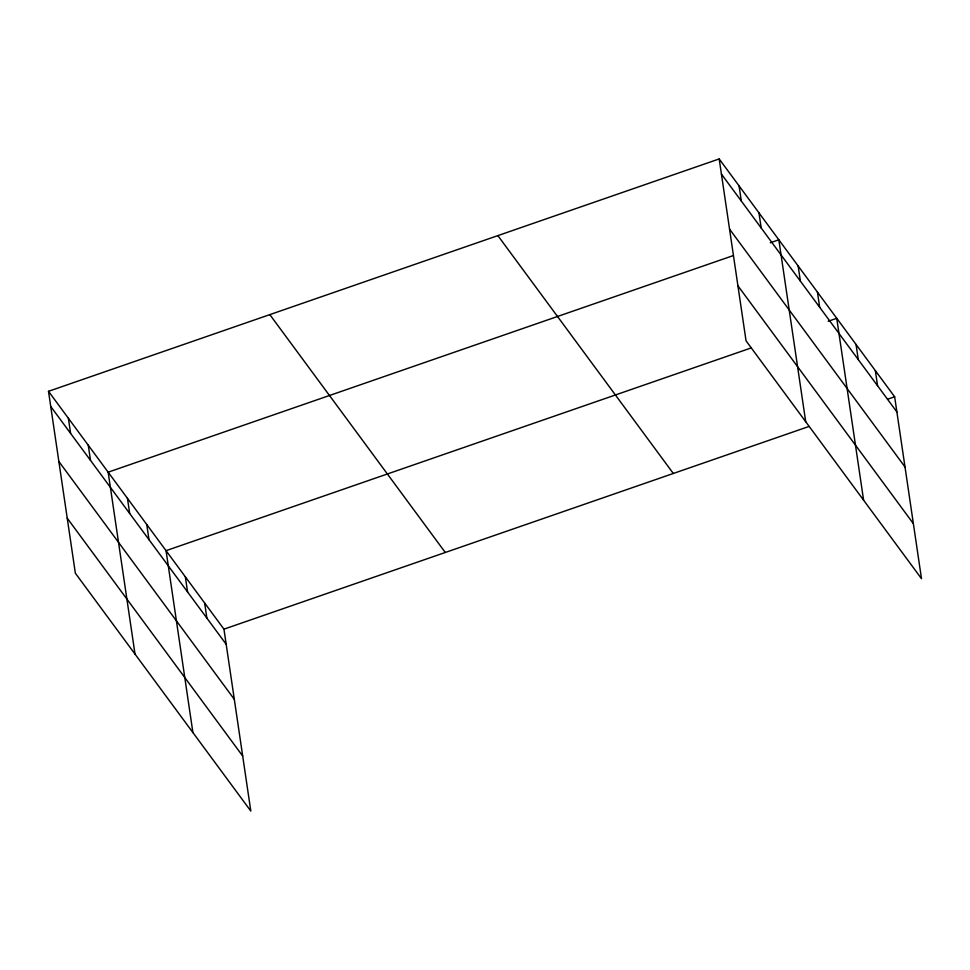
<?xml version="1.0" encoding="UTF-8"?>
<svg xmlns="http://www.w3.org/2000/svg" width="970" height="970" viewBox="0 0 970 970"><rect width="100%" height="100%" fill="white"/><g stroke="black" fill="none" stroke-linecap="round" stroke-linejoin="round"><path stroke-width="1.45" d="M48.5 391.31L223.949 629.166L250.818 811.065L75.357 573.221L48.5 391.31L719.182 158.935L894.643 396.779L921.5 578.69L746.051 340.834L719.182 158.935M733.15 255.631L108.155 472.184L135.012 654.083M770.277 242.779L778.837 239.808L805.706 421.707M751.071 347.975L166.052 550.669L192.909 732.568M828.174 321.264L836.734 318.293L863.603 500.193M223.949 629.166L808.968 426.473M887.501 399.252L894.643 396.779M721.425 174.079L896.874 411.935M729.549 229.114L904.998 466.958M737.928 285.81L913.376 523.654M497.865 235.625L673.313 473.469M269.83 314.632L445.278 552.476M50.731 406.466L226.192 644.31M58.867 461.49L234.316 699.334M67.233 518.186L242.682 756.03M875.34 370.625L877.571 385.769M856.037 344.459L858.28 359.603M817.443 292.128L819.674 307.284M798.14 265.974L800.383 281.118M758.952 212.854L761.195 227.998M739.067 185.888L741.31 201.045M204.658 603L206.889 618.145M185.355 576.835L187.586 591.979M146.749 524.515L148.992 539.659M127.458 498.35L129.689 513.494M88.27 445.23L90.501 460.374M68.385 418.276L70.616 433.42"/></g></svg>
